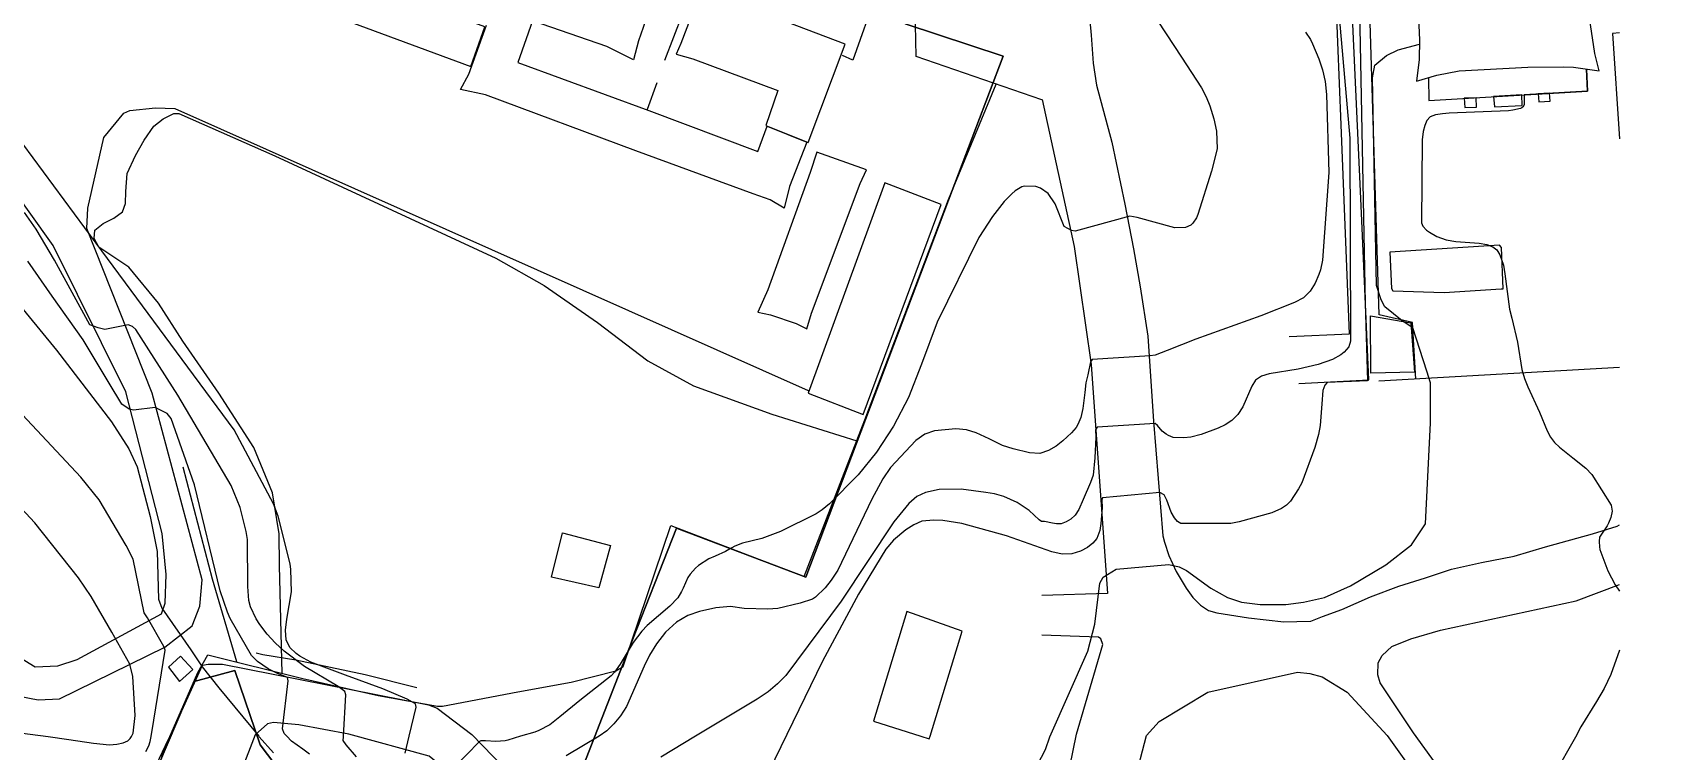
# Model space of a CAD drawing. Header units: feet. Extents: x 197796 to 199821, y 552499 to 555392.
# Drawn here: x 199376.7 to 199564, y 553137 to 553219.3 of the extents above; entities that cross this region are included whole.
import ezdxf

# ---------------------------------------------------------------- set-up
doc = ezdxf.new("R2010")
doc.units = ezdxf.units.FT
doc.header["$MEASUREMENT"] = 0
for name, color, linetype in [('AAA008', 7, 'CONTINUOUS'), ('AAC001', 7, 'CONTINUOUS'), ('ADA085', 1, 'CONTINUOUS'), ('AE150', 7, 'CONTINUOUS'), ('AZ0801', 7, 'CONTINUOUS'), ('CAA001', 7, 'CONTINUOUS'), ('CAA002', 30, 'CONTINUOUS'), ('DD001', 3, 'CONTINUOUS'), ('wipco_image', 2, 'CONTINUOUS'), ('wipco_지적', 20, 'CONTINUOUS')]:
    doc.layers.add(name, color=color, linetype=linetype)
picture_1 = doc.add_image_def('image1.jpg', size_in_pixel=(8269, 5907))

msp = doc.modelspace()

# ---------------------------------------------------------------- linework, layer by layer
at = {"layer": 'AAA008', "color": 255}
for points in [[(199555.08, 553232.99), (199552.52, 553232.37), (199550.33, 553232.14), (199539, 553231.48), (199536.21, 553231.64), (199534.07, 553231.87), (199534.75, 553229.68), (199535.05, 553226.85), (199535.45, 553218.51), (199535.39, 553216.24), (199535.1, 553213.78), (199537.42, 553214.44), (199539.98, 553214.95), (199547.84, 553215.39), (199551.96, 553215.41), (199553.07, 553215.37), (199556.02, 553214.95), (199555.5, 553216.95), (199555.02, 553220.27), (199554.69, 553225.3), (199554.68, 553229.67), (199554.79, 553230.91), (199555.08, 553232.99)], [(199469.68, 553218), (199458.29, 553222.3), (199459.9, 553226.99), (199457.41, 553227.77), (199451.94, 553229.9), (199449.89, 553225.02), (199453.06, 553223.82), (199450.86, 553218.07), (199450.32, 553216.87), (199452.23, 553216.32), (199461.97, 553212.7), (199460.6, 553208.69), (199465.43, 553206.73), (199469.68, 553218)], [(199409.8, 553226.85), (199408.14, 553222.36), (199426.83, 553215.45), (199428.41, 553219.98), (199409.8, 553226.85)], [(199448.71, 553226.07), (199446.03, 553218.39), (199445.46, 553216.21), (199442.41, 553217.75), (199433.88, 553220.67), (199432.21, 553215.91), (199447.21, 553210.43), (199459.69, 553205.72), (199460.77, 553208.6), (199465.3, 553206.78), (199463.3, 553201.71), (199462.69, 553199.22), (199461.08, 553200.17), (199459.14, 553200.88), (199445.73, 553205.81), (199428.52, 553212.22), (199425.65, 553212.82), (199426.58, 553214.59), (199428.6, 553220.2)], [(199558.33, 553219.31), (199557.54, 553219.23), (199558.33, 553207.15)], [(199472.11, 553203.63), (199466.44, 553205.65), (199465.69, 553203.31), (199460.83, 553189.88), (199459.7, 553187.32), (199461.15, 553187), (199464.09, 553186.01), (199465.31, 553185.4), (199465.84, 553187.22), (199471.38, 553202.06), (199472.11, 553203.63)], [(199465.45, 553178.04), (199471.75, 553175.59), (199480.66, 553199.66), (199474.23, 553202.13), (199465.45, 553178.04)], [(199442.81, 553160.62), (199441.48, 553155.75), (199436.05, 553157), (199437.3, 553162.04), (199442.81, 553160.62)], [(199479.4, 553138.79), (199483.07, 553150.79), (199476.76, 553153.04), (199472.91, 553140.48), (199478.34, 553138.79), (199479.3, 553138.49), (199479.4, 553138.79)], [(199393.6, 553147.95), (199392.21, 553146.66), (199393.46, 553145.04), (199394.99, 553146.41), (199393.6, 553147.95)]]:
    msp.add_lwpolyline(points, dxfattribs=at)
at = {"layer": 'AAC001', "color": 255}
for points in [[(199492.18, 553211.64), (199477.8, 553216.59), (199477.7, 553222.1), (199477.55, 553226.43), (199477.2, 553234.62), (199476.46, 553243.23), (199476.28, 553250.43), (199472.37, 553250.31), (199465.42, 553249.78), (199458.9, 553249.11)], [(199452.08, 553224.19), (199448.99, 553216.14)], [(199477.68, 553222.15), (199473.28, 553223.85), (199470.55, 553216.18), (199469.36, 553216.69)], [(199388.82, 553131.26), (199391.88, 553137.71), (199392.35, 553138.75), (199395.57, 553146.07), (199396.7, 553148.09), (199407.58, 553145.38), (199416.2, 553143.44), (199423, 553142.2), (199423.57, 553142.21), (199432.21, 553143.85), (199438.31, 553144.98), (199443.41, 553146.26), (199444.26, 553146.74), (199449.74, 553162.89), (199464.99, 553157.07), (199471.94, 553175), (199481.5, 553200.22), (199486.96, 553213.43)], [(199448.11, 553213.56), (199447, 553210.51)], [(199558.33, 553180.98), (199530.78, 553179.43)], [(199400.05, 553147.29), (199397.23, 553156.76), (199393.89, 553169.56)]]:
    msp.add_lwpolyline(points, dxfattribs=at)
at = {"layer": 'ADA085', "color": 255}
for points in [[(199497.51, 553222.75), (199497.83, 553219.04), (199498.08, 553215.83), (199498.47, 553213.32), (199500.22, 553206.79), (199501.72, 553199.7), (199502.69, 553194.58), (199503.47, 553190.21), (199504.32, 553184.59), (199504.98, 553174.84), (199505.5, 553168.27), (199506.04, 553161.71), (199506.24, 553160.98), (199506.72, 553159.47), (199507.59, 553157.62), (199508.73, 553155.74), (199509.5, 553154.65), (199510.36, 553153.77), (199511.27, 553153.17), (199512.24, 553152.89), (199515.87, 553152.32), (199519.9, 553151.88), (199521.38, 553151.89), (199522.98, 553151.94), (199524.32, 553152.48), (199526.54, 553153.28), (199529.84, 553154.74), (199533.08, 553155.97), (199536.14, 553156.91), (199539.09, 553157.88), (199542.54, 553158.68), (199546.28, 553159.4), (199549.88, 553160.44), (199555.26, 553161.94), (199558.08, 553162.84), (199558.33, 553162.98)], [(199492.23, 553211.68), (199495.91, 553194.83), (199497.84, 553181.35), (199499.71, 553155.12), (199492.21, 553154.89)], [(199374.56, 553148.16), (199376.93, 553146.71), (199379.55, 553146.84), (199381.77, 553147.55), (199391.39, 553152.79), (199391.83, 553154.01), (199391.93, 553157.28), (199391.48, 553161.99), (199387.31, 553178.22), (199378.99, 553194.96), (199368.34, 553209.85)], [(199375.13, 553143.34), (199377.29, 553142.95), (199379.72, 553143.06), (199391.79, 553148.96), (199394.92, 553151.43), (199395.81, 553153.67), (199396.07, 553156.68), (199390.35, 553178.03), (199382.86, 553196.92), (199382.97, 553199.22), (199384.79, 553207.31), (199387.11, 553210.09), (199387.8, 553210.42), (199390.74, 553210.71), (199392.92, 553210.64), (199465.45, 553178.36)], [(199558.33, 553123.04), (199555.99, 553123.51), (199546.32, 553126.34), (199542.28, 553128.97), (199541.54, 553129.76), (199534.75, 553139.16), (199530.94, 553144.9), (199530.67, 553145.82), (199530.72, 553147.16), (199531.16, 553148.02), (199532.27, 553149.04), (199534.45, 553149.94), (199537.83, 553150.93), (199553.38, 553154.29), (199558.33, 553156.16)], [(199492.65, 553121.8), (199496.18, 553138.99), (199499.2, 553149.29), (199498.95, 553149.92), (199498.67, 553150.11), (199492.21, 553150.35)], [(199391.4, 553136.47), (199392.46, 553138.88), (199396.11, 553146.89), (199396.75, 553147.03), (199398.38, 553147.03), (199421.99, 553142.37), (199422.96, 553141.99), (199426.93, 553138.97), (199441.59, 553123.86)], [(199501.34, 553128.02), (199504.17, 553138.84), (199505.65, 553140.45), (199511.2, 553143.8), (199521.48, 553146.11), (199522.89, 553145.97), (199524.29, 553145.56), (199527.17, 553143.82), (199531.72, 553138.87), (199540.38, 553126.73)], [(199558.33, 553075.47), (199558.16, 553075.61), (199555.77, 553076.68), (199512.71, 553087.55), (199497.86, 553096.23), (199478.74, 553104.47), (199458.29, 553112.44), (199443.26, 553116.98), (199439.25, 553119.14), (199437.83, 553120.16), (199430.63, 553129.43), (199422.06, 553136.48), (199412.87, 553139), (199407.13, 553140.07), (199404.22, 553140.34), (199403.55, 553140.2), (199402.14, 553138.94), (199397.52, 553126.96)]]:
    msp.add_lwpolyline(points, dxfattribs=at)
at = {"layer": 'AE150', "color": 255}
for points in [[(199541.91, 553211.88), (199540.55, 553211.81), (199540.64, 553210.74), (199541.98, 553210.81)], [(199547.15, 553212.19), (199543.91, 553212), (199544.01, 553210.83), (199547.2, 553210.97)], [(199550.32, 553212.38), (199549.03, 553212.31), (199549.1, 553211.39), (199550.4, 553211.47)]]:
    msp.add_lwpolyline(points, close=True, dxfattribs=at)
at = {"layer": 'AZ0801', "color": 255}
for points in [[(199520.51, 553184.54), (199527.44, 553184.83), (199526.46, 553208.76), (199525.91, 553222.98)], [(199521.63, 553179.14), (199529.63, 553179.59), (199528.78, 553198.67), (199527.68, 553222.82), (199535.22, 553223.3)], [(199535, 553179.67), (199534.65, 553186.14), (199530.83, 553187), (199529.73, 553222.95)], [(199536.45, 553214.16), (199536.5, 553211.57), (199554.69, 553212.64), (199554.57, 553215.16)], [(199420.65, 553144.3), (199414.72, 553145.82), (199406.79, 553147.49), (199403, 553148.09), (199402.23, 553148.3)]]:
    msp.add_lwpolyline(points, dxfattribs=at)
at = {"layer": 'CAA001', "color": 255}
for points, elevation in [([(199526.06, 553223.36), (199527.46, 553207.26), (199527.53, 553183.99), (199527.33, 553183.35), (199526.82, 553182.73), (199526.44, 553182.44), (199525.48, 553181.91), (199523.82, 553181.32), (199521.55, 553180.81), (199518.23, 553180.28), (199517.35, 553179.99), (199516.68, 553179.53), (199516.26, 553178.85), (199515.22, 553176.47), (199514.62, 553175.61), (199513.94, 553174.93), (199513.19, 553174.43), (199512.4, 553174.05), (199510.44, 553173.32), (199509.26, 553173.01), (199508.47, 553172.92), (199507.24, 553172.98), (199506.71, 553173.19), (199506.45, 553173.34), (199505.96, 553173.7), (199505.45, 553174.34), (199505.16, 553174.56), (199498.55, 553174.17), (199498.36, 553173.86), (199498.37, 553173.03), (199498.27, 553170.66), (199498.06, 553168.65), (199497.78, 553167.83), (199496.94, 553165.87), (199496.43, 553164.72), (199496, 553164.09), (199495.52, 553163.64), (199494.98, 553163.3), (199494.4, 553163.09), (199493.89, 553163.09), (199493.42, 553163.15), (199492.5, 553163.35), (199492.17, 553163.36), (199491.89, 553163.56), (199490.74, 553164.6), (199489.38, 553165.54), (199487.83, 553166.23), (199486.79, 553166.51), (199485.77, 553166.69), (199482.97, 553167.07), (199480.46, 553167.02), (199478.87, 553166.69), (199477.9, 553166.2), (199476.97, 553165.42), (199475.26, 553163.3), (199469.23, 553154.22), (199462.9, 553145.72), (199461.95, 553144.76), (199460.87, 553143.87), (199459.62, 553143.02), (199452.55, 553138.77), (199448.58, 553136.38)], 35), ([(199408.36, 553136.73), (199407.59, 553137.3), (199406.28, 553138.2), (199405.75, 553138.76), (199405.44, 553139.08), (199405.28, 553139.6), (199405.9, 553145.11), (199405.82, 553145.5), (199404.62, 553145.98), (199403.63, 553146.48), (199402.39, 553147.31), (199401.71, 553148), (199399.26, 553152.25), (199398.95, 553152.97), (199398.12, 553155.4), (199395.19, 553167.54), (199392.52, 553175.16), (199392.04, 553175.73), (199390.69, 553176.4), (199388.2, 553176.12), (199387.72, 553176.21), (199386.85, 553176.79), (199385.41, 553179.18), (199382.43, 553184.17), (199378.88, 553189.16), (199376.09, 553193.18)], 40)]:
    msp.add_lwpolyline(points, dxfattribs=dict(at, elevation=elevation))
at = {"layer": 'CAA002', "color": 255}
for points, elevation in [([(199528.53, 553223.89), (199529.21, 553188.34), (199529.49, 553179.45), (199524.86, 553179.28), (199524.6, 553178.98), (199524.36, 553178.35), (199524.26, 553176.82), (199524.07, 553174.34), (199523.88, 553173.32), (199523.46, 553171.81), (199521.96, 553167.78), (199521.58, 553167.1), (199520.65, 553165.69), (199520.22, 553165.22), (199519.65, 553164.83), (199518.52, 553164.36), (199514.79, 553163.3), (199513.85, 553163.14), (199508.13, 553163.13), (199507.72, 553163.36), (199507.39, 553163.77), (199507.01, 553164.43), (199506.5, 553165.78), (199506.21, 553166.42), (199505.7, 553166.69), (199499.14, 553166.06), (199499.07, 553165.85), (199499.11, 553164.91), (199498.95, 553163.14), (199498.84, 553162.34), (199498.48, 553161.42), (199498.05, 553160.87), (199497.44, 553160.38), (199496.64, 553159.96), (199495.64, 553159.65), (199494.51, 553159.63), (199493.33, 553159.89), (199488.15, 553161.7), (199483.03, 553163.12), (199480.85, 553163.47), (199479.85, 553163.5), (199478.45, 553163.39), (199477.55, 553162.97), (199476.62, 553162.4), (199475.23, 553161.21), (199474.34, 553160.17), (199471.19, 553155.04), (199467.1, 553147.38), (199459.59, 553132)], 34), ([(199504.59, 553221.97), (199508.2, 553216.5), (199510.47, 553212.99), (199511, 553211.97), (199511.42, 553210.95), (199511.9, 553209.44), (199512.2, 553208.05), (199512.28, 553206.01), (199511.61, 553203.45), (199510.06, 553198.52), (199509.91, 553198.13), (199509.5, 553197.51), (199509.25, 553197.28), (199508.63, 553197), (199507.42, 553196.98), (199503.13, 553198.17), (199502.26, 553198.32), (199496.01, 553196.59), (199495.61, 553196.66), (199494.74, 553197.13), (199493.72, 553199.74), (199492.93, 553200.92), (199492.06, 553201.52), (199491.5, 553201.7), (199490.23, 553201.74), (199489.9, 553201.66), (199489.16, 553201.23), (199488.76, 553200.88), (199487.9, 553199.98), (199486.56, 553198.29), (199484.99, 553195.86), (199480.21, 553186.16), (199478.44, 553181.38), (199476.92, 553177.54), (199475.2, 553174.26), (199473.25, 553171.28), (199471.16, 553168.71), (199467.87, 553165.39), (199467.04, 553164.7), (199466.35, 553164.23), (199462.27, 553162.22), (199460.13, 553161.41), (199457.93, 553160.86), (199457.05, 553160.54), (199456.38, 553160.15), (199455.99, 553159.91), (199454.78, 553159.4), (199454.08, 553159.07), (199452.9, 553158.32), (199452.54, 553158.01), (199451.92, 553157.31), (199451.67, 553156.94), (199451.13, 553155.72), (199450.95, 553155.33), (199450.51, 553154.61), (199449.62, 553153.67), (199447.03, 553151.45), (199446.4, 553150.79), (199445.4, 553149.51), (199443.91, 553147.02), (199443.27, 553146.09), (199442.89, 553145.69), (199439.31, 553142.85), (199437.02, 553141), (199435.88, 553140.08), (199434.61, 553139.44), (199434.14, 553139.24), (199432.5, 553138.76), (199431.07, 553138.34), (199430.74, 553138.26), (199429.67, 553138.15), (199428.5, 553138.23), (199427.98, 553138.25), (199427.81, 553138.17), (199424.84, 553135.13)], 37), ([(199522.4, 553219.38), (199522.94, 553218.55), (199523.19, 553218.06), (199523.93, 553216.34), (199524.35, 553215.07), (199524.63, 553213.72), (199524.8, 553212.26), (199525.06, 553203.33), (199524.34, 553193.29), (199524.09, 553192.17), (199523.91, 553191.65), (199523.48, 553190.64), (199522.93, 553189.74), (199522.15, 553188.98), (199521.11, 553188.43), (199517.29, 553186.91), (199509.84, 553184.25), (199506.55, 553182.95), (199505.18, 553182.39), (199504.6, 553182.31), (199497.96, 553181.89), (199497.78, 553181.62), (199497.45, 553180.16), (199497.24, 553179.24), (199497.13, 553178.13), (199496.91, 553176.3), (199496.66, 553175.26), (199496.33, 553174.46), (199496.12, 553174.12), (199495.61, 553173.51), (199494.6, 553172.6), (199493.83, 553172), (199492.98, 553171.48), (199491.97, 553171.16), (199490.8, 553171.22), (199488.9, 553171.67), (199487.71, 553172.07), (199486.16, 553172.81), (199484.69, 553173.51), (199483.57, 553173.85), (199482.36, 553173.95), (199479.9, 553173.75), (199478.79, 553173.34), (199477.78, 553172.64), (199474.88, 553169.53), (199474.01, 553168.24), (199472.74, 553165.93), (199468.83, 553157.78), (199468.07, 553156.63), (199467.4, 553155.77), (199466.3, 553154.69), (199465.93, 553154.48), (199464.54, 553154), (199461.97, 553153.38), (199460.82, 553153.31), (199458.1, 553153.4), (199456.55, 553153.64), (199454.89, 553153.48), (199453, 553153.07), (199451.67, 553152.6), (199450.36, 553151.82), (199449.12, 553150.68), (199448.08, 553149.36), (199447.27, 553148.05), (199446.65, 553146.79), (199444.64, 553142.18), (199443.97, 553141.12), (199443.21, 553140.19), (199442.39, 553139.38), (199441.52, 553138.76), (199437.75, 553136.53)], 36), ([(199490.84, 553133.81), (199492.62, 553137.24), (199493.13, 553138.71), (199497.46, 553148.51), (199498.28, 553151.59), (199498.82, 553156.29), (199499.22, 553156.97), (199500.7, 553157.9), (199506.73, 553158.42), (199507.94, 553158.15), (199508.75, 553157.75), (199511.56, 553155.74), (199513.44, 553154.65), (199515.05, 553154.12), (199517.2, 553153.85), (199520.15, 553153.85), (199522.16, 553154.12), (199524.58, 553154.65), (199527.54, 553155.99), (199531.57, 553158.4), (199534.52, 553160.69), (199536.14, 553163.1), (199536.68, 553174.65), (199536.68, 553179.22), (199536.29, 553180.56), (199534.68, 553185.53), (199533.47, 553186.34), (199531.46, 553187.95), (199531.06, 553188.75), (199530.52, 553190.37), (199530.05, 553214.14), (199530.32, 553215.61), (199531.67, 553216.69), (199533, 553217.36), (199535.44, 553218)], 33), ([(199554.57, 553215.16), (199554.69, 553212.64), (199547.42, 553212.21), (199547.43, 553211.76), (199547.44, 553211.21), (199547.41, 553211.05), (199547.25, 553210.8), (199547.17, 553210.73), (199546.99, 553210.65), (199546.13, 553210.44), (199545.63, 553210.37), (199538.82, 553210.09), (199538.08, 553210.02), (199537.28, 553209.92), (199536.67, 553209.67), (199536.29, 553209.26), (199536.05, 553208.7), (199535.86, 553208), (199535.74, 553207.07), (199535.66, 553197.54), (199535.81, 553197.15), (199536.24, 553196.71), (199536.57, 553196.47), (199537.43, 553195.98), (199538.48, 553195.59), (199539.59, 553195.42), (199542.26, 553195.24), (199543.15, 553195.06), (199543.83, 553194.81), (199544.31, 553194.45), (199544.65, 553193.9), (199545.04, 553192.7), (199545.22, 553191.7), (199545.74, 553187.68), (199545.99, 553186.62), (199546.66, 553183.88), (199547.16, 553180.75), (199547.46, 553179.71), (199547.83, 553178.76), (199549.16, 553175.86), (199550.05, 553173.74), (199550.45, 553173), (199550.91, 553172.41), (199551.48, 553171.87), (199552.99, 553170.63), (199554.49, 553169.48), (199555.15, 553168.72), (199557.4, 553165.23), (199557.49, 553164.53), (199557.36, 553163.83), (199557.09, 553163.17), (199556.91, 553162.86), (199556.06, 553161.57), (199556, 553161.05), (199556.03, 553160.46), (199556.09, 553160.15), (199556.99, 553157.72), (199557.83, 553156.12), (199558.33, 553155.38)], 32), ([(199419.32, 553136.85), (199419.45, 553137.48), (199419.75, 553138.76), (199420.57, 553142.09), (199420.49, 553142.48), (199419.53, 553143), (199416.73, 553144.21), (199412.48, 553145.76), (199408.52, 553147.26), (199407.23, 553147.95), (199406.82, 553148.24), (199406.1, 553148.92), (199405.67, 553149.81), (199405.62, 553150.92), (199405.75, 553152.16), (199406.28, 553155.32), (199406.23, 553157.86), (199406.13, 553158.52), (199404.78, 553163.96), (199404.23, 553165.39), (199399.71, 553173.86), (199382.62, 553196.96), (199374.34, 553208.21)], 38), ([(199413.75, 553136.41), (199412.55, 553137.79), (199412.19, 553138.29), (199412.23, 553138.7), (199412.24, 553138.76), (199412.53, 553143.53), (199412.41, 553143.91), (199411.65, 553144.47), (199407.77, 553146.77), (199405.45, 553148.51), (199404.44, 553149.47), (199403.49, 553150.44), (199402.65, 553151.57), (199402.26, 553152.2), (199401.61, 553153.58), (199401.41, 553154.32), (199401.31, 553155.92), (199401.25, 553161.29), (199401.12, 553162.22), (199400.43, 553164.96), (199399.39, 553167.49), (199393.28, 553177.83), (199388.48, 553185.32), (199388.09, 553185.7), (199387.61, 553185.89), (199384.92, 553185.32), (199384.16, 553185.51), (199383.2, 553185.89), (199379.16, 553193.27), (199377.05, 553196.82), (199375.71, 553198.74)], 38), ([(199374.33, 553189.1), (199379.38, 553182.98), (199385.7, 553174.77), (199387.68, 553171.69), (199388.62, 553169.63), (199390.1, 553163.93), (199390.92, 553159.94), (199391.06, 553154.46), (199391.44, 553153.43), (199394.75, 553148.68), (199396.08, 553146.73), (199397.99, 553144.32), (199402.54, 553138.76), (199402.6, 553138.7), (199404.23, 553136.86)], 41), ([(199389.63, 553137.02), (199389.95, 553137.67), (199390.11, 553138.16), (199390.22, 553138.75), (199390.53, 553140.61), (199391.81, 553148.62), (199391.66, 553149.06), (199389.81, 553152.32), (199389.44, 553152.91), (199388.18, 553159.05), (199387.36, 553160.6), (199384.29, 553165.84), (199382.19, 553168.44), (199374.33, 553176.78)], 42), ([(199374.31, 553139.27), (199378.42, 553138.75), (199380.78, 553138.41), (199383.63, 553137.97), (199385.44, 553137.8), (199386.28, 553137.88), (199387.02, 553138.03), (199387.54, 553138.26), (199387.82, 553138.52), (199387.98, 553138.75), (199388.16, 553139.14), (199388.4, 553141.15), (199388.13, 553145.62), (199387.79, 553147.01), (199385.74, 553150.69), (199383.37, 553154.76), (199381.89, 553156.9), (199376.92, 553163.2), (199374.33, 553165.96)], 43), ([(199558.33, 553148.62), (199557.33, 553145.83), (199556.58, 553144.25), (199555.69, 553142.73), (199553.91, 553139.83), (199553.31, 553138.67), (199550.82, 553134.31)], 32)]:
    msp.add_lwpolyline(points, dxfattribs=dict(at, elevation=elevation))
at = {"layer": 'DD001', "color": 255}
msp.add_lwpolyline([(199405.22, 553145.97), (199404.91, 553158.32), (199404.88, 553161.94), (199404.1, 553166.63), (199401.99, 553171.83), (199397.97, 553178.06), (199393.85, 553183.99), (199391.08, 553188.34), (199387.68, 553192.46), (199384.25, 553194.75), (199383.69, 553195.76), (199383.79, 553196.72), (199384.74, 553197.48), (199385.95, 553198.09), (199386.94, 553198.8), (199387.29, 553199.75), (199387.33, 553201.15), (199387.47, 553203.19), (199388.43, 553205.25), (199389.44, 553207.01), (199390.54, 553208.6), (199391.6, 553209.45), (199392.82, 553210.05), (199393.4, 553210.06), (199404.4, 553205.24), (199429.69, 553193.5), (199435.21, 553190.38), (199441.31, 553186.14), (199447.07, 553181.75), (199452.3, 553178.87), (199461.3, 553175.63), (199471.01, 553172.6)], dxfattribs=at)
for points in [[(199544.77, 553190), (199545, 553190.01), (199544.82, 553194.71), (199544.61, 553195), (199532.04, 553194.21), (199532.22, 553190.03), (199532.4, 553189.78), (199538.28, 553189.58)], [(199534.43, 553186.09), (199534.85, 553180.44), (199529.87, 553180.34), (199529.82, 553186.92)]]:
    msp.add_lwpolyline(points, close=True, dxfattribs=at)
at = {"layer": 'wipco_지적', "color": 20}
for points in [[(199435.02, 553123.4), (199444.85, 553148.53), (199450.38, 553162.59), (199465.17, 553157), (199481.5, 553200.14), (199487.76, 553216.65), (199476.55, 553220.32)], [(199476.55, 553220.32), (199487.76, 553216.65), (199481.5, 553200.14), (199465.17, 553157), (199450.38, 553162.59), (199444.85, 553148.53), (199435.02, 553123.4)], [(199411.23, 553126.55), (199402.71, 553137.78), (199399.8, 553146.3), (199395.15, 553145.04), (199389.07, 553130.82)]]:
    msp.add_lwpolyline(points, dxfattribs=at)
msp.add_lwpolyline([(199389.07, 553130.82), (199395.15, 553145.04), (199399.8, 553146.3), (199402.71, 553137.78), (199411.23, 553126.55), (199413.45, 553124.42), (199415.58, 553123.25), (199407.3, 553125.77), (199401.67, 553127.47), (199400.57, 553127.75), (199392.4, 553129.61), (199389.07, 553130.82)], close=True, dxfattribs=at)

# ---------------------------------------------------------------- pictures from other files: only their frames are drawn
at = {"layer": 'wipco_image'}
image = msp.add_image(picture_1, insert=(198928.54, 553018.66), size_in_units=(698.97, 499.31), rotation=5.99868, dxfattribs=at)
image.dxf.flags = 7

doc.saveas('drawing.dxf')
